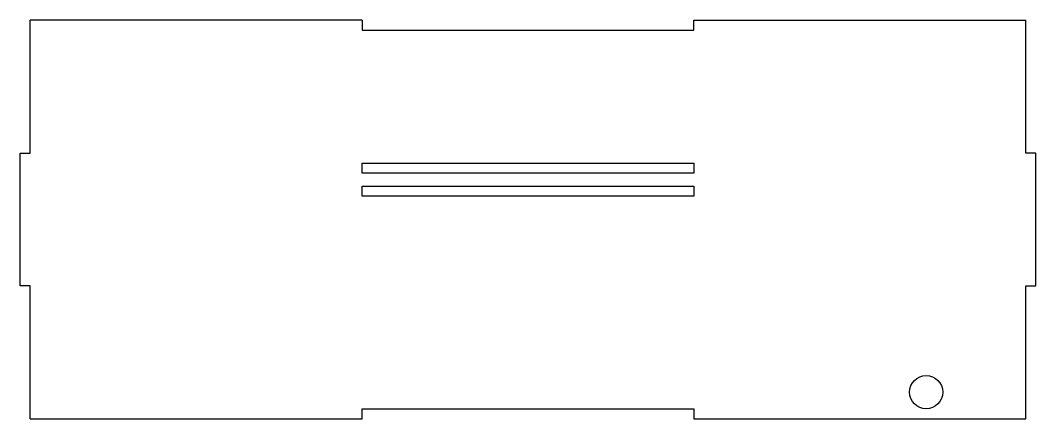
# Model space of a CAD drawing. Header units: millimetres. Extents: x -3 to 303, y 0 to 120.
import ezdxf

# ---------------------------------------------------------------- set-up
doc = ezdxf.new("R2010")
doc.units = ezdxf.units.MM
doc.layers.get('0').update_dxf_attribs({"linetype": 'CONTINUOUS', "lineweight": 25, "true_color": 0x000000})

msp = doc.modelspace()

# ---------------------------------------------------------------- linework, layer by layer
for p, q in [((0, 80), (0, 120)), ((100, 120), (0, 120)), ((100, 120), (100, 117)), ((200, 117), (200, 120)), ((200, 120), (300, 120)), ((300, 80), (300, 120)), ((100, 117), (200, 117)), ((-3, 40), (-3, 80)), ((-3, 80), (0, 80)), ((303, 80), (300, 80)), ((303, 40), (303, 80)), ((100, 77), (200, 77)), ((100, 74), (100, 77)), ((200, 77), (200, 74)), ((200, 74), (100, 74)), ((100, 70), (200, 70)), ((100, 67), (100, 70)), ((200, 70), (200, 67)), ((200, 67), (100, 67)), ((0, 40), (-3, 40)), ((0, 0), (0, 40)), ((300, 0), (300, 40)), ((300, 40), (303, 40)), ((0, 0), (100, 0)), ((100, 0), (100, 3)), ((100, 3), (200, 3)), ((200, 3), (200, 0)), ((200, 0), (300, 0))]:
    msp.add_line(p, q)
msp.add_circle((270, 8), 5)

doc.saveas('drawing.dxf')
